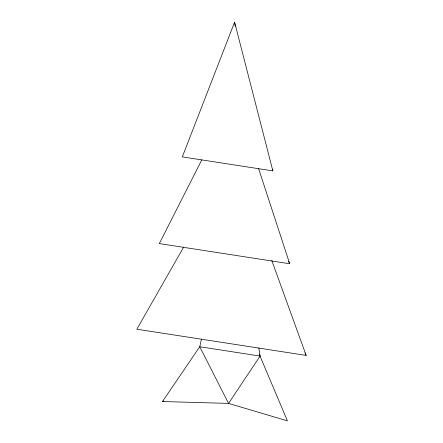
<?xml version="1.0" encoding="UTF-8"?>
<svg xmlns="http://www.w3.org/2000/svg" width="443" height="443" viewBox="0 0 443 443"><rect width="100%" height="100%" fill="white"/><g stroke="black" fill="none" stroke-linecap="round" stroke-linejoin="round"><path stroke-width="0.66" d="M201.421 339.338L199.749 346.742L162.47 401.524L228.549 403.396L287.396 420.85L259.238 354.212M234.596 22.15L182.322 156.888L272.86 170.893L234.596 22.15L235.194 26.253M201.803 159.829L159.325 243.589L289.7 263.757L258.612 168.633M183.668 247.094L136.848 329.215L306.152 355.408L271.786 260.495M260.107 356.078L228.549 403.396L199.749 346.742L260.107 356.078L258.834 347.905M162.47 401.524L163.766 401.042M272.284 169.647L272.86 170.893M288.537 261.248L289.7 263.757M304.989 352.899L306.152 355.408"/></g></svg>
